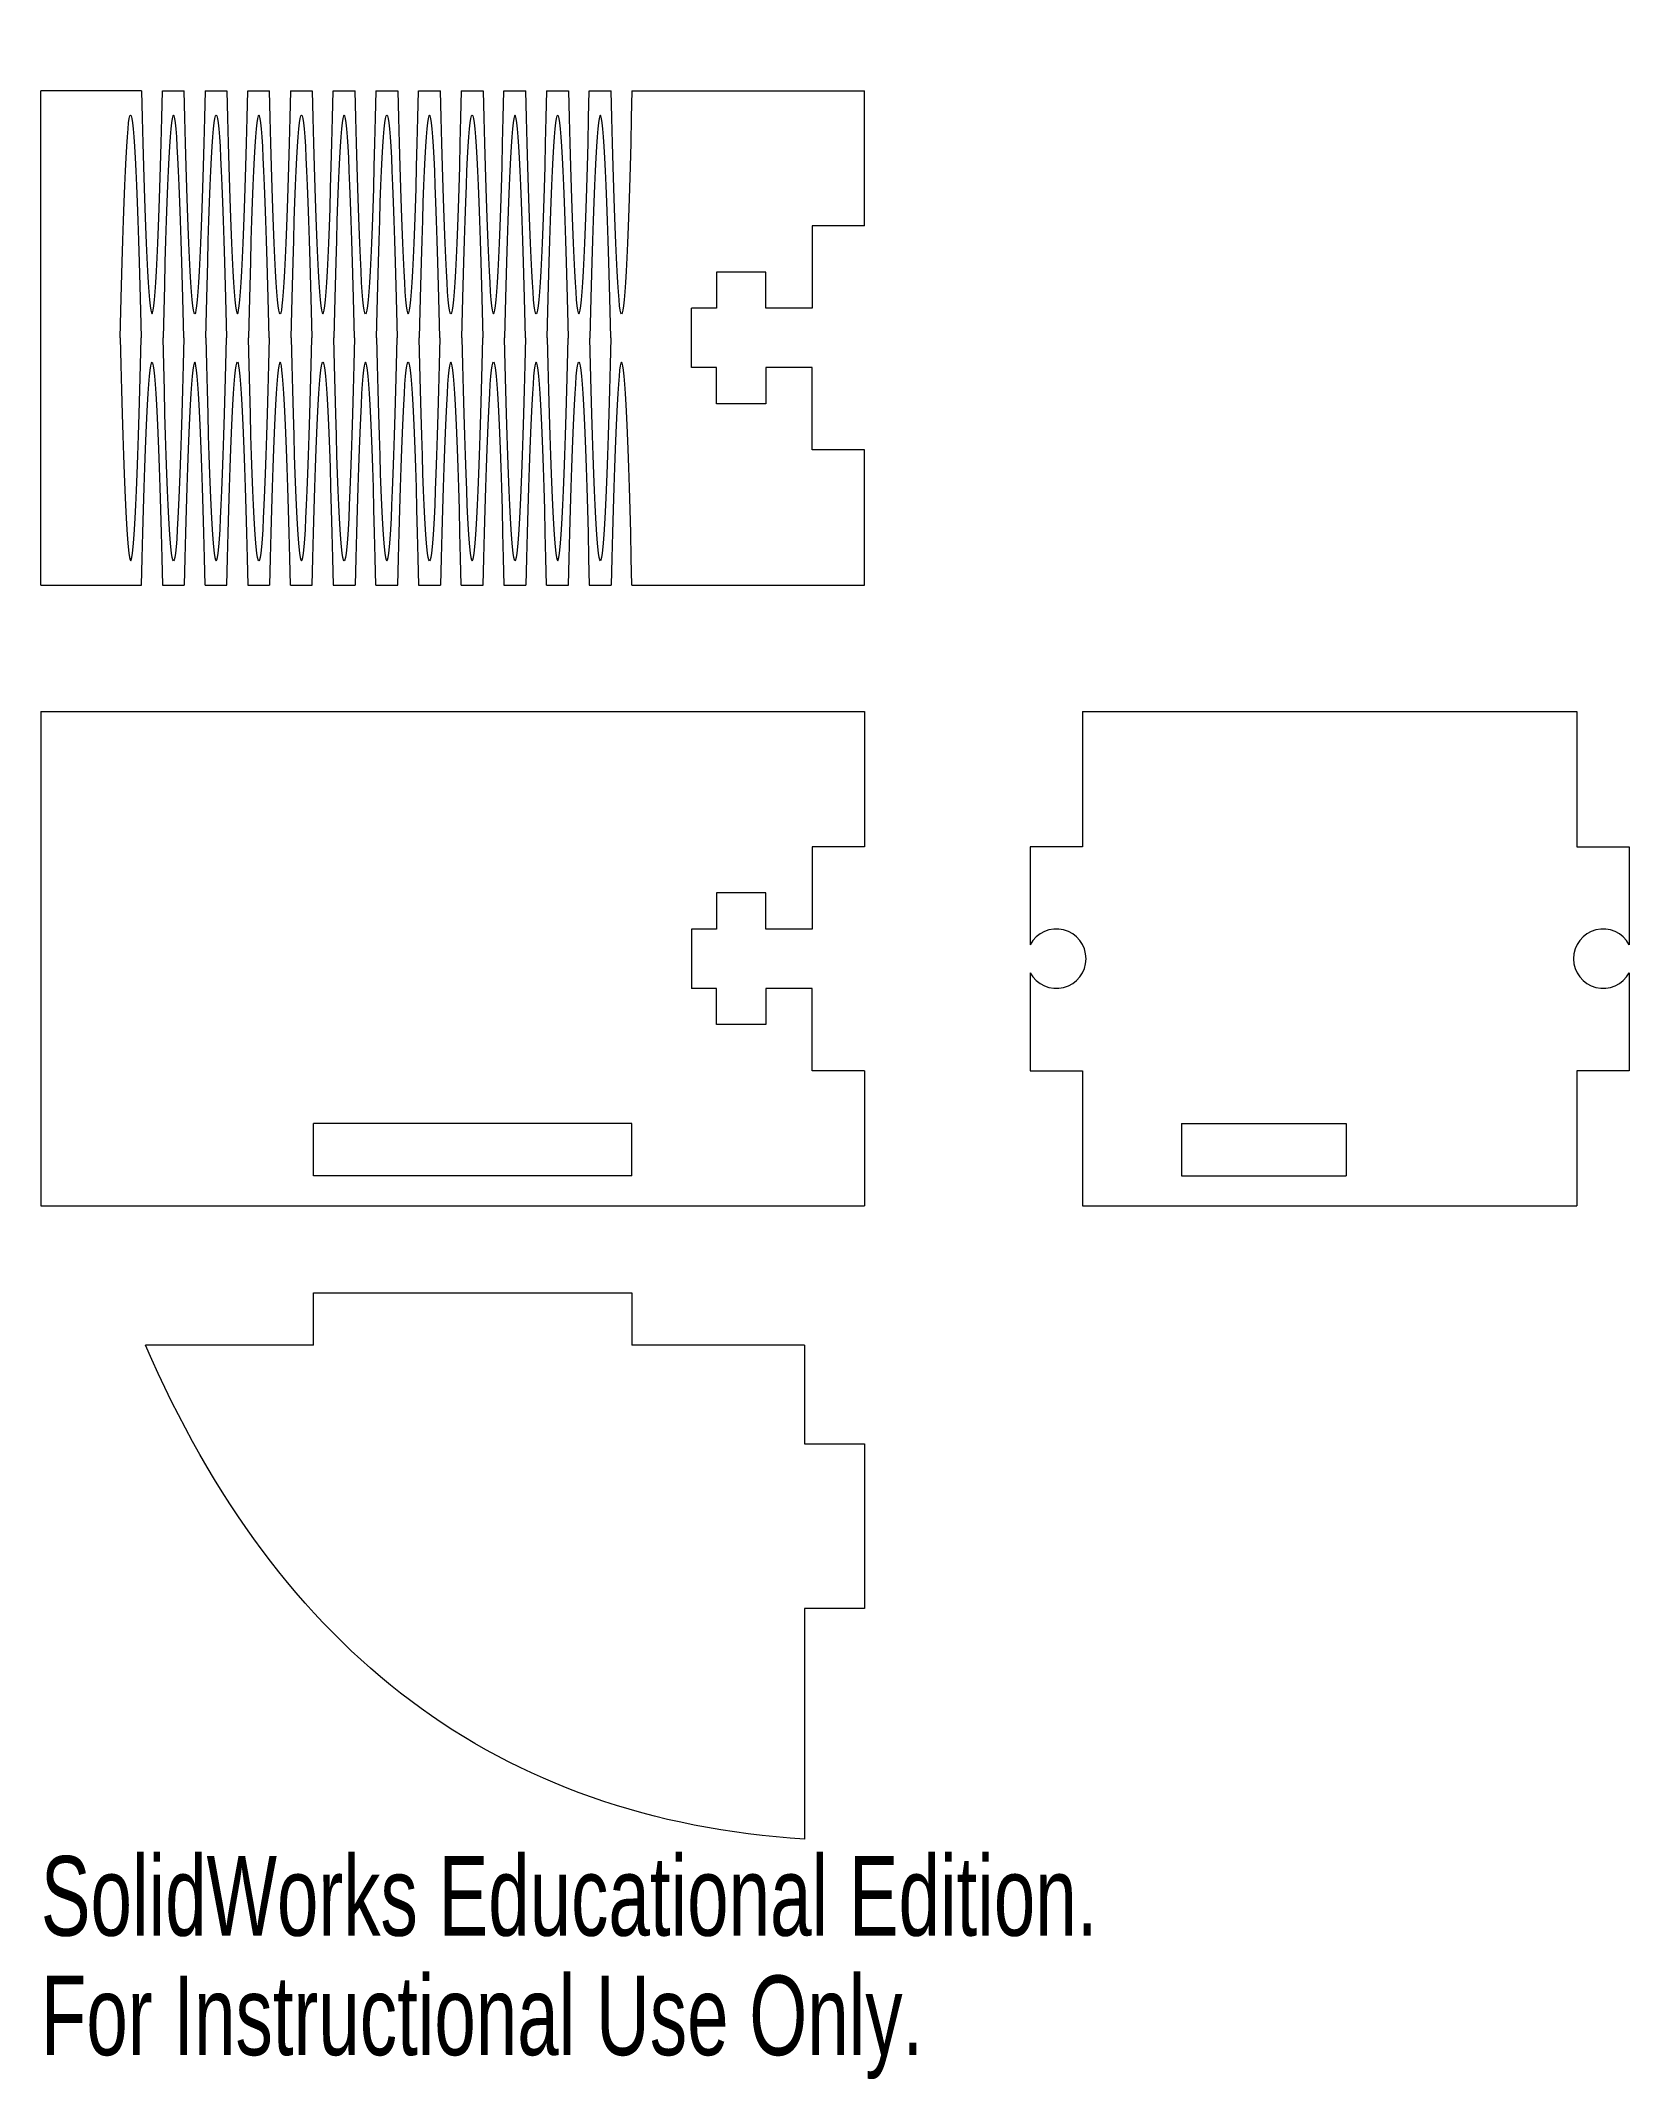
# Model space of a CAD drawing. Header units: millimetres. Extents: x -97 to -1, y -35 to 88.
import ezdxf

# ---------------------------------------------------------------- set-up
doc = ezdxf.new("R2010")
doc.units = ezdxf.units.MM
doc.styles.add('SLDTEXTSTYLE0', font='TXT', dxfattribs={"width": 0.7})

msp = doc.modelspace()

# ---------------------------------------------------------------- linework, layer by layer
at = {"color": 7, "linetype": 'Continuous', "lineweight": 15}
for p, q in [((-96.91, 55.46), (-96.91, 85.46)), ((-90.79, 85.46), (-96.91, 85.46)), ((-89.53, 85.46), (-88.2, 85.46)), ((-86.94, 85.46), (-85.61, 85.46)), ((-84.35, 85.46), (-83.02, 85.46)), ((-81.76, 85.46), (-80.43, 85.46)), ((-79.16, 85.46), (-77.83, 85.46)), ((-76.57, 85.46), (-75.24, 85.46)), ((-73.98, 85.46), (-72.65, 85.46)), ((-71.39, 85.46), (-70.06, 85.46)), ((-68.8, 85.46), (-67.47, 85.46)), ((-66.21, 85.46), (-64.88, 85.46)), ((-63.62, 85.46), (-62.29, 85.46)), ((-61.03, 85.46), (-46.91, 85.46)), ((-46.91, 77.26), (-46.91, 85.46)), ((-46.91, 77.26), (-50.09, 77.26)), ((-50.09, 77.26), (-50.09, 72.26)), ((-52.91, 74.46), (-55.91, 74.46)), ((-55.91, 74.46), (-55.91, 72.26)), ((-52.91, 72.26), (-52.91, 74.46)), ((-55.91, 72.26), (-57.41, 72.26)), ((-57.41, 68.66), (-57.41, 72.26)), ((-50.09, 72.26), (-52.91, 72.26)), ((-90.82, 70.45), (-90.82, 70.46)), ((-89.49, 70.45), (-89.49, 70.46)), ((-85.64, 70.45), (-85.64, 70.46)), ((-84.31, 70.45), (-84.31, 70.46)), ((-80.46, 70.45), (-80.46, 70.46)), ((-79.13, 70.45), (-79.13, 70.46)), ((-75.28, 70.45), (-75.28, 70.46)), ((-73.95, 70.45), (-73.95, 70.46)), ((-70.09, 70.45), (-70.09, 70.46)), ((-68.76, 70.45), (-68.76, 70.46)), ((-64.91, 70.46), (-64.91, 70.45)), ((-63.58, 70.46), (-63.58, 70.45)), ((-55.91, 68.66), (-57.41, 68.66)), ((-55.91, 66.46), (-55.91, 68.66)), ((-52.91, 68.66), (-52.91, 66.46)), ((-50.09, 68.66), (-52.91, 68.66)), ((-50.09, 63.66), (-50.09, 68.66)), ((-52.91, 66.46), (-55.91, 66.46)), ((-46.91, 63.66), (-50.09, 63.66)), ((-46.91, 55.46), (-46.91, 63.66)), ((-96.91, 55.46), (-90.79, 55.46)), ((-89.53, 55.46), (-88.2, 55.46)), ((-86.94, 55.46), (-85.61, 55.46)), ((-84.35, 55.46), (-83.02, 55.46)), ((-81.76, 55.46), (-80.43, 55.46)), ((-79.16, 55.46), (-77.83, 55.46)), ((-76.57, 55.46), (-75.24, 55.46)), ((-73.98, 55.46), (-72.65, 55.46)), ((-71.39, 55.46), (-70.06, 55.46)), ((-68.8, 55.46), (-67.47, 55.46)), ((-66.21, 55.46), (-64.88, 55.46)), ((-63.62, 55.46), (-62.29, 55.46)), ((-61.03, 55.46), (-46.91, 55.46)), ((-96.91, 47.78), (-96.91, 17.78)), ((-96.91, 47.78), (-46.91, 47.78)), ((-46.91, 47.78), (-46.91, 39.58)), ((-33.68, 47.78), (-33.68, 39.58)), ((-33.68, 47.78), (-3.68, 47.78)), ((-3.68, 47.78), (-3.68, 39.58)), ((-46.91, 39.58), (-50.09, 39.58)), ((-50.09, 39.58), (-50.09, 34.58)), ((-36.86, 39.58), (-36.86, 33.63)), ((-33.68, 39.58), (-36.86, 39.58)), ((-3.68, 39.58), (-0.51, 39.58)), ((-0.51, 39.58), (-0.51, 33.63)), ((-52.91, 36.78), (-55.91, 36.78)), ((-55.91, 36.78), (-55.91, 34.58)), ((-52.91, 34.58), (-52.91, 36.78)), ((-55.91, 34.58), (-57.41, 34.58)), ((-57.41, 34.58), (-57.41, 30.98)), ((-50.09, 34.58), (-52.91, 34.58)), ((-55.91, 30.98), (-57.41, 30.98)), ((-55.91, 28.78), (-55.91, 30.98)), ((-52.91, 30.98), (-52.91, 28.78)), ((-50.09, 30.98), (-52.91, 30.98)), ((-50.09, 25.98), (-50.09, 30.98)), ((-36.86, 31.93), (-36.86, 25.98)), ((-0.51, 31.93), (-0.51, 25.98)), ((-52.91, 28.78), (-55.91, 28.78)), ((-46.91, 25.98), (-50.09, 25.98)), ((-46.91, 25.98), (-46.91, 17.78)), ((-36.86, 25.98), (-33.68, 25.98)), ((-33.68, 25.98), (-33.68, 17.78)), ((-0.51, 25.98), (-3.68, 25.98)), ((-3.68, 25.98), (-3.68, 17.78)), ((-61.03, 22.77), (-80.36, 22.77)), ((-80.36, 19.6), (-80.36, 22.77)), ((-61.03, 19.6), (-61.03, 22.77)), ((-27.68, 22.77), (-27.68, 19.6)), ((-27.68, 22.77), (-17.68, 22.77)), ((-17.68, 22.77), (-17.68, 19.6)), ((-61.03, 19.6), (-80.36, 19.6)), ((-27.68, 19.6), (-17.68, 19.6)), ((-96.91, 17.78), (-46.91, 17.78)), ((-33.68, 17.78), (-3.68, 17.78)), ((-80.36, 12.5), (-61.03, 12.5)), ((-80.36, 9.33), (-80.36, 12.5)), ((-61.03, 12.5), (-61.03, 9.33)), ((-80.36, 9.33), (-90.56, 9.33)), ((-50.56, 9.33), (-61.03, 9.33)), ((-50.56, 9.33), (-50.56, 3.33)), ((-50.56, 3.33), (-46.91, 3.33)), ((-46.91, 3.33), (-46.91, -6.67)), ((-50.56, -6.67), (-50.56, -20.67)), ((-46.91, -6.67), (-50.56, -6.67))]:
    msp.add_line(p, q, dxfattribs=at)
for centre, start, end in [((-35.27, 32.78), 208.1222, 151.8778), ((-2.09, 32.78), 28.1222, 331.8778)]:
    msp.add_arc(centre, 1.8, start, end, dxfattribs=at)
for points in [[(-92.09, 70.46), (-91.67, 88.5), (-91.25, 88.5), (-90.82, 70.46)], [(-88.23, 70.46), (-88.65, 88.5), (-89.07, 88.5), (-89.49, 70.46)], [(-86.9, 70.46), (-86.48, 88.5), (-86.06, 88.5), (-85.64, 70.46)], [(-83.05, 70.46), (-83.47, 88.5), (-83.89, 88.5), (-84.31, 70.46)], [(-81.72, 70.46), (-81.3, 88.5), (-80.88, 88.5), (-80.46, 70.46)], [(-77.87, 70.46), (-78.29, 88.5), (-78.71, 88.5), (-79.13, 70.46)], [(-76.54, 70.46), (-76.12, 88.5), (-75.7, 88.5), (-75.28, 70.46)], [(-72.69, 70.46), (-73.11, 88.5), (-73.53, 88.5), (-73.95, 70.46)], [(-71.36, 70.46), (-70.94, 88.5), (-70.51, 88.5), (-70.09, 70.46)], [(-67.5, 70.46), (-67.92, 88.5), (-68.34, 88.5), (-68.76, 70.46)], [(-66.17, 70.46), (-65.75, 88.5), (-65.33, 88.5), (-64.91, 70.46)], [(-62.32, 70.46), (-62.74, 88.5), (-63.16, 88.5), (-63.58, 70.46)], [(-90.79, 85.46), (-90.37, 67.42), (-89.95, 67.42), (-89.53, 85.46)], [(-86.94, 85.46), (-87.36, 67.42), (-87.78, 67.42), (-88.2, 85.46)], [(-85.61, 85.46), (-85.19, 67.42), (-84.77, 67.42), (-84.35, 85.46)], [(-81.76, 85.46), (-82.18, 67.42), (-82.6, 67.42), (-83.02, 85.46)], [(-80.43, 85.46), (-80, 67.42), (-79.58, 67.42), (-79.16, 85.46)], [(-76.57, 85.46), (-76.99, 67.42), (-77.41, 67.42), (-77.83, 85.46)], [(-75.24, 85.46), (-74.82, 67.42), (-74.4, 67.42), (-73.98, 85.46)], [(-71.39, 85.46), (-71.81, 67.42), (-72.23, 67.42), (-72.65, 85.46)], [(-70.06, 85.46), (-69.64, 67.42), (-69.22, 67.42), (-68.8, 85.46)], [(-66.21, 85.46), (-66.63, 67.42), (-67.05, 67.42), (-67.47, 85.46)], [(-64.88, 85.46), (-64.46, 67.42), (-64.04, 67.42), (-63.62, 85.46)], [(-61.03, 85.46), (-61.45, 67.42), (-61.87, 67.42), (-62.29, 85.46)], [(-90.79, 55.46), (-90.37, 73.49), (-89.95, 73.49), (-89.53, 55.46)], [(-86.94, 55.46), (-87.36, 73.49), (-87.78, 73.49), (-88.2, 55.46)], [(-85.61, 55.46), (-85.19, 73.49), (-84.77, 73.49), (-84.35, 55.46)], [(-81.76, 55.46), (-82.18, 73.49), (-82.6, 73.49), (-83.02, 55.46)], [(-80.43, 55.46), (-80, 73.49), (-79.58, 73.49), (-79.16, 55.46)], [(-76.57, 55.46), (-76.99, 73.49), (-77.41, 73.49), (-77.83, 55.46)], [(-75.24, 55.46), (-74.82, 73.49), (-74.4, 73.49), (-73.98, 55.46)], [(-71.39, 55.46), (-71.81, 73.49), (-72.23, 73.49), (-72.65, 55.46)], [(-70.06, 55.46), (-69.64, 73.49), (-69.22, 73.49), (-68.8, 55.46)], [(-66.21, 55.46), (-66.63, 73.49), (-67.05, 73.49), (-67.47, 55.46)], [(-64.88, 55.46), (-64.46, 73.49), (-64.04, 73.49), (-63.62, 55.46)], [(-61.03, 55.46), (-61.45, 73.49), (-61.87, 73.49), (-62.29, 55.46)], [(-92.09, 70.46), (-91.67, 52.42), (-91.24, 52.42), (-90.82, 70.45)], [(-88.23, 70.46), (-88.65, 52.42), (-89.07, 52.42), (-89.49, 70.45)], [(-86.9, 70.46), (-86.48, 52.42), (-86.06, 52.42), (-85.64, 70.45)], [(-83.05, 70.46), (-83.47, 52.42), (-83.89, 52.42), (-84.31, 70.45)], [(-81.72, 70.46), (-81.3, 52.42), (-80.88, 52.42), (-80.46, 70.45)], [(-77.87, 70.46), (-78.29, 52.42), (-78.71, 52.42), (-79.13, 70.45)], [(-76.54, 70.46), (-76.12, 52.42), (-75.7, 52.42), (-75.28, 70.45)], [(-72.69, 70.46), (-73.11, 52.42), (-73.53, 52.42), (-73.95, 70.45)], [(-71.36, 70.46), (-70.94, 52.42), (-70.51, 52.42), (-70.09, 70.45)], [(-67.5, 70.46), (-67.92, 52.42), (-68.34, 52.42), (-68.76, 70.45)], [(-66.17, 70.46), (-65.75, 52.42), (-65.33, 52.42), (-64.91, 70.45)], [(-62.32, 70.46), (-62.74, 52.42), (-63.16, 52.42), (-63.58, 70.45)], [(-50.56, -20.67), (-69.09, -19.47), (-82.42, -9.47), (-90.56, 9.33)]]:
    msp.add_open_spline(points, degree=3, dxfattribs=at)

# ---------------------------------------------------------------- texts
at = {"color": 7, "linetype": 'Continuous', "char_height": 4.8336, "attachment_point": 1, "style": 'SLDTEXTSTYLE0'}
for s, insert in [('SolidWorks Educational Edition.', (-96.91, -21.69)), ('For Instructional Use Only.', (-96.91, -28.94))]:
    msp.add_mtext(s, dxfattribs=dict(at, insert=insert))

doc.saveas('drawing.dxf')
